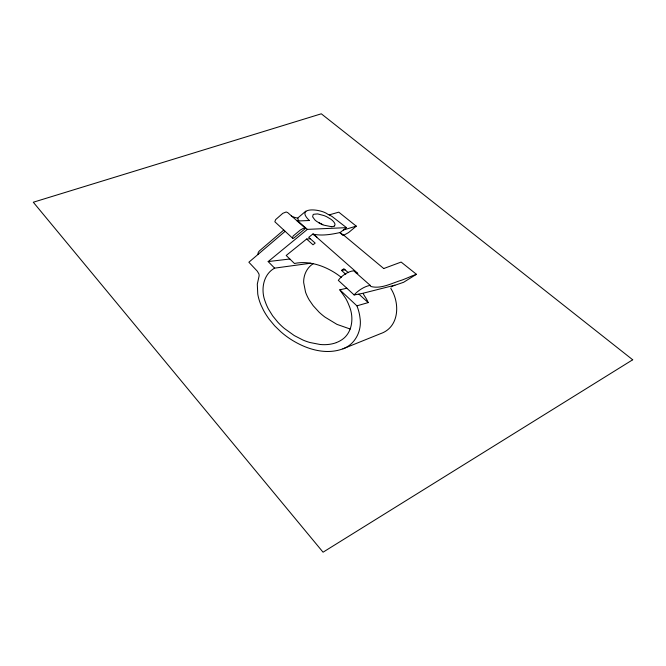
<?xml version="1.0" encoding="UTF-8"?>
<svg xmlns="http://www.w3.org/2000/svg" width="666" height="666" viewBox="0 0 666 666"><rect width="100%" height="100%" fill="white"/><g stroke="black" fill="none" stroke-linecap="round" stroke-linejoin="round"><path stroke-width="1" d="M390.859 288.095L390.892 288.428A4.071 2.647 13.1 0 0 390.959 288.694C400.199 303.371 399.334 327.256 380.552 333.658L342.907 348.842C324.891 355.502 304.82 348.668 289.527 338.495A78.571 52.681 10.4 0 1 280.711 331.685L274.642 325.791L269.181 319.197A104.279 68.881 11.4 0 1 263.528 310.331L260.914 304.861A93.465 61.996 10.9 0 1 257.759 294.072L257.301 284.124L258.957 276.606A10.956 7.201 5.2 0 0 258.899 273.901L257.292 271.179L248.868 262.221L285.165 231.302M383.724 268.54L401.132 262.071L416.433 274.292L403.613 282.292L392.374 286.139A7.676 4.995 13.2 0 0 392.058 286.322L391.4 286.838M341.308 277.397A65.509 44.414 7.8 0 0 333.383 271.861C322.802 265.543 310.306 261.413 297.877 262.912A27.439 18.074 8.4 0 0 294.505 263.52L286.197 255.478L306.626 239.036L313.02 244.788L315.176 243.098L308.724 237.337L312.77 234.082C321.82 236.089 331.243 234.49 340.168 232.509L346.478 227.647L332.168 216.55A45.696 28.463 8 0 0 327.481 214.069C320.546 208.699 294.497 206.435 309.457 220.579M283.774 230.02L259.565 250.766A9.923 6.36 6.3 0 0 257.95 254.537M291.308 216A13.778 8.3 7.7 0 0 297.669 218.09L305.852 211.105M297.202 221.045L305.528 228.388L293.415 238.395A1.565 0.974 7.6 0 1 292.391 238.02L274.825 221.745L275.674 219.572L282.834 213.303L286.164 211.988L287.687 212.596L297.236 221.012L309.565 220.496M310.664 263.228L274.625 268.14L268.165 261.572L307.367 229.37L346.478 227.647M313.37 234.049L316.874 237.129L312.77 234.082M334.332 225.965C336.163 224.392 333.891 221.928 332.675 220.712A16.916 10.373 8.7 0 0 330.761 219.156L326.773 216.783A25.158 15.501 8.4 0 0 323.959 215.568L317.657 213.911L313.844 214.252A3.521 2.131 8.5 0 0 313.12 214.668L312.629 216.816L314.893 219.938A17.125 10.34 9 0 0 316.874 221.528L321.02 223.951A23.993 14.419 9.2 0 0 323.917 225.166L331.635 226.723M345.796 274.292L341.508 270.429L343.889 268.748L348.235 272.635M313.195 263.703C308.15 266.841 304.861 272.361 303.962 278.18A54.87 36.014 11.2 0 0 303.679 282.634L305.536 292.074A73.501 48.002 12.1 0 0 309.19 299.9L313.17 305.694L319.089 312.171A65.459 42.932 11.8 0 0 325.058 317.158L336.938 324.367L350.241 329.046M274.625 268.14C262.953 274.492 260.631 290.135 265.243 301.665A89.177 59.166 10.9 0 0 268.415 309.007L272.66 315.859L277.83 322.211A78.463 52.323 10.5 0 0 284.39 328.471L294.222 335.539L303.005 340.06A44.697 30.528 9.6 0 0 309.89 342.507L320.08 344.48A29.063 20.097 9.6 0 0 336.347 342.632M342.907 348.842C355.336 344.414 362.096 330.469 359.99 317.79A87.046 59.99 6.7 0 0 357.55 307.525L356.909 305.844L339.81 289.818L346.844 288.228M329.162 214.885L338.769 212.163L356.277 226.165L348.543 232.592L344.788 234.665A15.285 9.349 9.4 0 1 343.348 235.156M343.415 230.011L356.243 226.124M356.909 305.844L368.19 302.597A48.202 32.667 9.5 0 0 364.518 295.979L363.361 293.972M394.888 285.19L362.129 293.465A15.251 10.173 11.9 0 0 360.156 293.873L354.162 294.971L338.311 280.361C341.325 275.99 348.16 271.179 353.746 270.829L370.238 285.373A0.941 0.616 11.7 0 1 370.429 285.697A2.273 1.482 11.9 0 0 370.937 286.513C381.327 289.235 392.149 282.967 402.014 280.07A240.751 134.524 5.9 0 0 412.071 275.907L416.45 274.325M341.508 270.429L345.088 269.822M268.165 261.572L289.843 259.007M306.626 239.036L310.331 238.778M297.869 218.165L297.785 218.148A7.651 4.662 8 0 0 298.543 220.28L298.768 220.712M305.528 228.388L303.396 228.313L300.424 229.961L293.148 236.014L292.424 238.003M370.238 285.373C364.452 286.28 357.875 290.701 354.112 294.938M383.733 268.531L343.764 235.206L343.065 235.381L339.66 232.534M340.168 232.509L343.498 235.273M316.467 237.013L357.833 273.401A6.011 3.863 10.9 0 1 356.227 273.027M297.56 220.737L307.367 229.37M358.949 294.164L368.19 302.597M339.81 289.818L345.687 298.36A91.717 63.245 5.9 0 1 349.184 305.869C354.32 317.615 352.481 334.016 340.351 340.676A29.179 20.18 9.6 0 1 336.313 342.59M334.382 225.99A4.462 2.722 9.2 0 1 331.626 226.69M318.723 222.702A18.515 11.472 8.3 0 1 322.777 224.733M632.7 359.773L323.06 552.197L33.3 202.231L321.303 113.803L632.7 359.773"/></g></svg>
